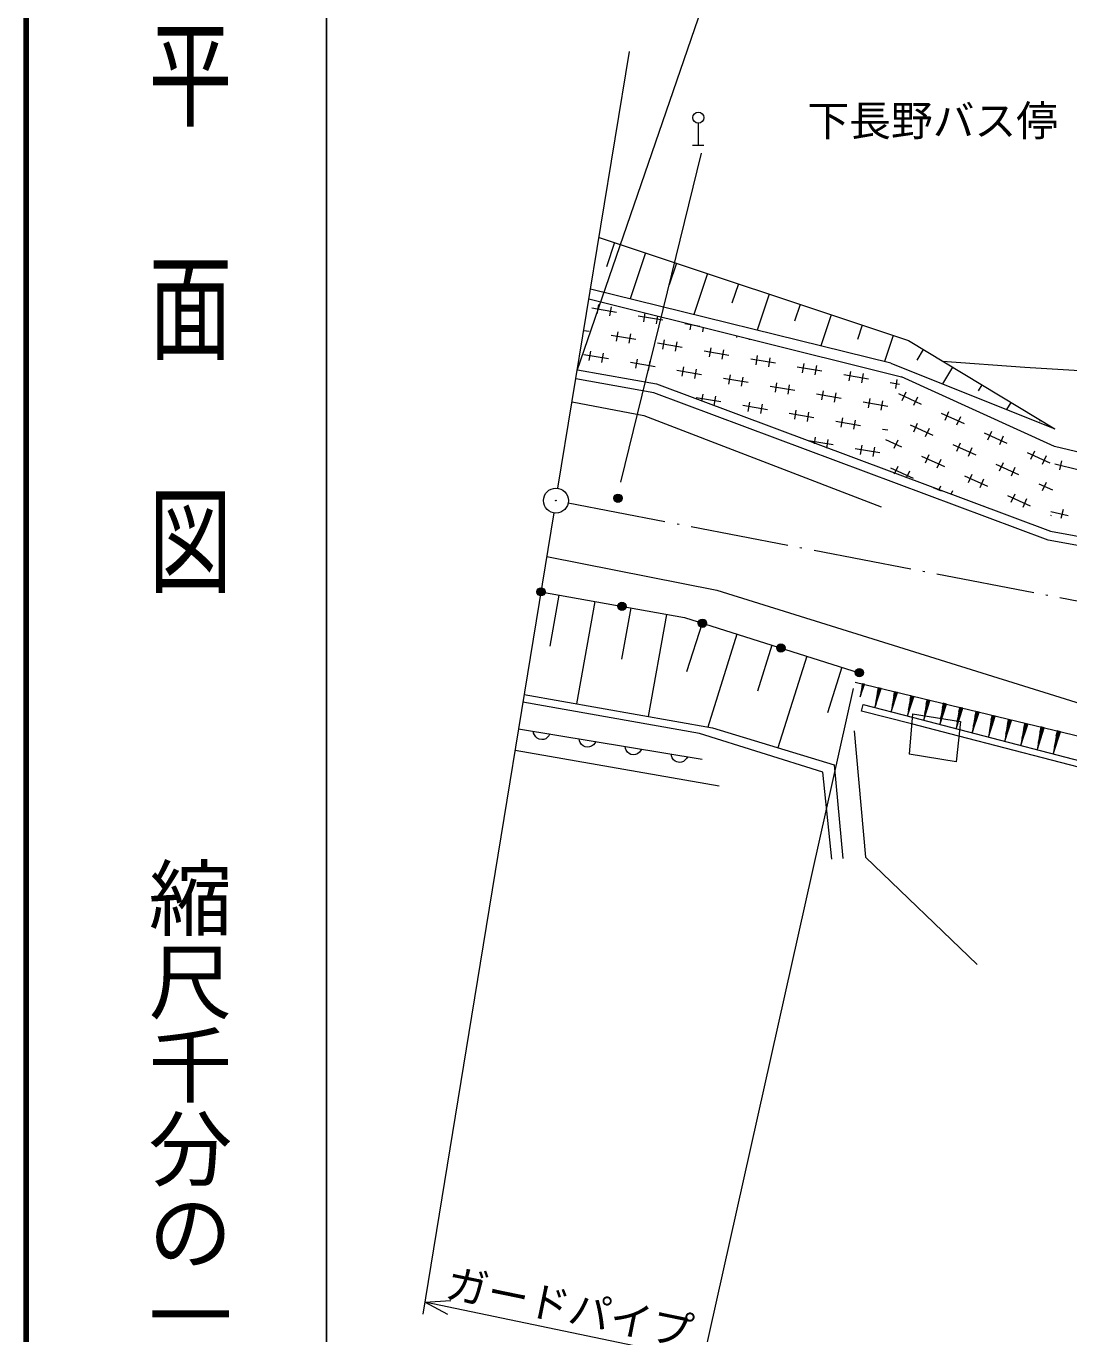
# Model space of a CAD drawing. Units: millimetres, scale not verified. Extents: x 17059 to 657059, y -104400 to 255600.
# Drawn here: x 17059 to 79528, y 137983 to 216344 of the extents above; entities that cross this region are included whole.
import ezdxf
from ezdxf.enums import TextEntityAlignment as Align

# ---------------------------------------------------------------- set-up
doc = ezdxf.new("R2010")
doc.units = ezdxf.units.MM
doc.header["$LTSCALE"] = 1000
doc.linetypes.add('USER1', pattern=[7.5, 5.901639, -0.737705, 0.122951, -0.737705])
for name, color, linetype, lineweight in [('M-TTL', 2, 'Continuous', 140), ('M-TTL-BAND', 7, 'Continuous', 25), ('S-BGD', 1, 'Continuous', 13), ('S-BGD-HTXT', 6, 'Continuous', 13), ('S-BMK', 3, 'USER1', 13)]:
    doc.layers.add(name, color=color, linetype=linetype, lineweight=lineweight)
doc.styles.add('@ＭＳ ゴシック', font='')
doc.styles.add('ＭＳ ゴシック', font='')
doc.styles.get('@ＭＳ ゴシック').set_extended_font_data('@MS Gothic')
doc.styles.get('ＭＳ ゴシック').set_extended_font_data('MS Gothic')

# ---------------------------------------------------------------- blocks, each defined once
blk = doc.blocks.new('BUHIN1')
at = {"layer": 'S-BMK', "linetype": 'Continuous'}
for radius in [746, 22.5]:
    blk.add_circle((0, 0), radius, dxfattribs=at)
blk = doc.blocks.new('BUHIN41')
at = {"layer": 'S-BGD'}
for centre, radius in [((0, 0), 250), ((0, 0), 219), ((0, 0), 188), ((0, 0), 156), ((0, 0), 125), ((0, 0), 93.8), ((0, -1), 62.5), ((0, 0), 31.2)]:
    blk.add_circle(centre, radius, dxfattribs=at)
blk = doc.blocks.new('BUHIN45')
at = {"layer": 'S-BGD'}
for p, q in [((0, 1315), (0, 0)), ((-340, 0), (335, 0))]:
    blk.add_line(p, q, dxfattribs=at)
blk.add_circle((0, 1650), 335, dxfattribs=at)
blk = doc.blocks.new('BUHIN82')
at = {"layer": 'S-BGD'}
for radius in [249, 220, 191, 161, 132, 97.5, 67.5, 38.8, 7.5]:
    blk.add_circle((0, 0), radius, dxfattribs=at)
blk = doc.blocks.new('BUHIN83')
at = {"layer": 'S-BGD'}
for radius in [249, 220, 191, 161, 132, 97.5, 67.5, 38.8, 7.5]:
    blk.add_circle((0, 0), radius, dxfattribs=at)
blk = doc.blocks.new('BUHIN116')
at = {"layer": 'S-BGD'}
blk.add_lwpolyline([(493, -82), (435, -189), (360, -275), (248, -368), (130, -409), (8, -425), (-145, -399), (-255, -346), (-354, -268), (-432, -144), (-475, -38), (-493, 82)], dxfattribs=at)
blk = doc.blocks.new('BUHIN148')
at = {"layer": 'S-BGD'}
for p, q in [((136, 563), (-114, -469)), ((-73, -198), (113, 568)), ((90, 574), (-30, 81)), ((-26, -210), (160, 557)), ((11, 352), (66, 580)), ((177, 553), (58, 60)), ((148, 319), (203, 546))]:
    blk.add_line(p, q, dxfattribs=at)
blk.add_lwpolyline([(51, 605), (-141, -583), (232, 561)], close=True, dxfattribs=at)
blk = doc.blocks.new('BUHIN149')
at = {"layer": 'S-BGD'}
for p, q in [((148, 610), (-123, -509)), ((-79, -215), (123, 616)), ((97, 622), (-32, 88)), ((-28, -227), (173, 603)), ((12, 382), (72, 628)), ((192, 599), (63, 65)), ((161, 346), (220, 592))]:
    blk.add_line(p, q, dxfattribs=at)
blk.add_lwpolyline([(55, 655), (-153, -632), (251, 608)], close=True, dxfattribs=at)
blk = doc.blocks.new('BUHIN150')
at = {"layer": 'S-BGD'}
for p, q in [((159, 656), (-133, -548)), ((-85, -232), (132, 663)), ((105, 670), (-35, 95)), ((-31, -245), (186, 650)), ((13, 411), (78, 676)), ((207, 645), (67, 70)), ((173, 372), (237, 638))]:
    blk.add_line(p, q, dxfattribs=at)
blk.add_lwpolyline([(59, 706), (-165, -680), (270, 655)], close=True, dxfattribs=at)

msp = doc.modelspace()

# ---------------------------------------------------------------- linework, layer by layer
at = {"layer": 'M-TTL'}
msp.add_line((17059, 255600), (17059, -104400), dxfattribs=at)
at = {"layer": 'M-TTL-BAND'}
msp.add_line((35059, 245600), (35059, -104400), dxfattribs=at)
at = {"layer": 'S-BGD'}
for p, q in [((52685, 189027), (57515, 208729)), ((51384, 203688), (69926, 197499)), ((52311, 203378), (51827, 201926)), ((54165, 202759), (53246, 200003)), ((56020, 202140), (55584, 200837)), ((57874, 201521), (57053, 199063)), ((59728, 200903), (59342, 199747)), ((50779, 199998), (69502, 195339)), ((68867, 196143), (50876, 200589)), ((61582, 200284), (60860, 198122)), ((52425, 199195), (50946, 199446)), ((51268, 199103), (51362, 199657)), ((52101, 199531), (52007, 198977)), ((54056, 198628), (54146, 199160)), ((63436, 199665), (63100, 198658)), ((65290, 199046), (64668, 197181)), ((55213, 198720), (53734, 198972)), ((54876, 198978), (54795, 198502)), ((57427, 198344), (56522, 198497)), ((56844, 198154), (56899, 198475)), ((57629, 198293), (57584, 198028)), ((67144, 198427), (66858, 197569)), ((50793, 198038), (50462, 198094)), ((53581, 197563), (52103, 197815)), ((52425, 197471), (52519, 198026)), ((53258, 197900), (53164, 197345)), ((55213, 196997), (55307, 197551)), ((59633, 197679), (59652, 197790)), ((60381, 197608), (60372, 197553)), ((68998, 197808), (68475, 196240)), ((69926, 197499), (78692, 192205)), ((50793, 196314), (50888, 196869)), ((51627, 196743), (51533, 196188)), ((56370, 197089), (54891, 197341)), ((56047, 197425), (55952, 196871)), ((59158, 196614), (57679, 196866)), ((58001, 196522), (58096, 197077)), ((58835, 196951), (58741, 196396)), ((70802, 196969), (70413, 196324)), ((51950, 196406), (50471, 196658)), ((54738, 195932), (53260, 196184)), ((53582, 195840), (53676, 196394)), ((54415, 196268), (54321, 195714)), ((56370, 195365), (56464, 195920)), ((61946, 196140), (60468, 196392)), ((60790, 196048), (60884, 196602)), ((61623, 196476), (61529, 195922)), ((64735, 195666), (63256, 195917)), ((63578, 195573), (63672, 196128)), ((64412, 196002), (64317, 195448)), ((68867, 196143), (78692, 192205)), ((72556, 195910), (71950, 194907)), ((54671, 194372), (49994, 195212)), ((50091, 195753), (54817, 194904)), ((57527, 195458), (56048, 195709)), ((57204, 195794), (57109, 195239)), ((60315, 194983), (58836, 195235)), ((59158, 194891), (59253, 195445)), ((59992, 195320), (59898, 194765)), ((67523, 195191), (66044, 195443)), ((66366, 195099), (66461, 195653)), ((67200, 195528), (67106, 194973)), ((69155, 194624), (69249, 195179)), ((78675, 191146), (69502, 195339)), ((78284, 185549), (54671, 194372)), ((54817, 194904), (78430, 186082)), ((55572, 194637), (55569, 194620)), ((63103, 194509), (61625, 194760)), ((61947, 194416), (62041, 194971)), ((62780, 194845), (62686, 194291)), ((64735, 193942), (64829, 194496)), ((65569, 194371), (65474, 193816)), ((69383, 194875), (68833, 194968)), ((69539, 193917), (69773, 194429)), ((74309, 194852), (74093, 194493)), ((49768, 193833), (54071, 193011)), ((58684, 193826), (57205, 194078)), ((57550, 193870), (57621, 194288)), ((58361, 194163), (58266, 193608)), ((61472, 193352), (59993, 193603)), ((60315, 193259), (60410, 193814)), ((61149, 193688), (61055, 193134)), ((65892, 194034), (64413, 194286)), ((68680, 193560), (67201, 193811)), ((67523, 193467), (67618, 194022)), ((68357, 193896), (68263, 193342)), ((69314, 194325), (70678, 193702)), ((70455, 194117), (70221, 193605)), ((76062, 193793), (75803, 193363)), ((54071, 193011), (68276, 187544)), ((64260, 192877), (62782, 193129)), ((63104, 192785), (63198, 193339)), ((63937, 193214), (63843, 192659)), ((65892, 192311), (65986, 192865)), ((71886, 193149), (73250, 192526)), ((72112, 192741), (72346, 193253)), ((73028, 192941), (72794, 192429)), ((67049, 192403), (65570, 192654)), ((66726, 192739), (66631, 192185)), ((68680, 192125), (68358, 192180)), ((70012, 192451), (71376, 191828)), ((70238, 192043), (70471, 192554)), ((71154, 192243), (70920, 191731)), ((74684, 191565), (74918, 192077)), ((77816, 192734), (77772, 192662)), ((65417, 191246), (63939, 191497)), ((64289, 191319), (64355, 191708)), ((65094, 191582), (65003, 191049)), ((67049, 190679), (67143, 191234)), ((68538, 191570), (69502, 191129)), ((69279, 191544), (69046, 191033)), ((72584, 191275), (73949, 190652)), ((72810, 190867), (73044, 191379)), ((74459, 191974), (75823, 191350)), ((75600, 191765), (75366, 191253)), ((68206, 190771), (66727, 191023)), ((67883, 191108), (67788, 190553)), ((70710, 190577), (72074, 189953)), ((70936, 190169), (71170, 190680)), ((73726, 191067), (73492, 190555)), ((77031, 190798), (78395, 190174)), ((77257, 190389), (77490, 190901)), ((78173, 190589), (77939, 190078)), ((99597, 186139), (78675, 191146)), ((68836, 189879), (70200, 189255)), ((69083, 189516), (69296, 189982)), ((69978, 189670), (69789, 189256)), ((71852, 190368), (71618, 189857)), ((75157, 190099), (76521, 189476)), ((75383, 189691), (75616, 190203)), ((76298, 189891), (76065, 189379)), ((78685, 190115), (80144, 189766)), ((78985, 189758), (79116, 190305)), ((73283, 189401), (74647, 188778)), ((73508, 188993), (73742, 189504)), ((74424, 189193), (74190, 188681)), ((77729, 188924), (78549, 188549)), ((77955, 188515), (78189, 189027)), ((71409, 188703), (71871, 188492)), ((71745, 188538), (71868, 188806)), ((72550, 188494), (72451, 188278)), ((75855, 188225), (77219, 187602)), ((76081, 187817), (76315, 188329)), ((74408, 187559), (74441, 187630)), ((75123, 187319), (75114, 187300)), ((76997, 188017), (76763, 187505)), ((79187, 187380), (79057, 186833)), ((78428, 187049), (78476, 187027)), ((78447, 187264), (79486, 187015)), ((78430, 186082), (99114, 182309)), ((99131, 181747), (78284, 185549)), ((48251, 184571), (58435, 182554)), ((48979, 182254), (48429, 179185)), ((51130, 181868), (50030, 175735)), ((58435, 182554), (81156, 175448)), ((53280, 181483), (52730, 178419)), ((55430, 181097), (54332, 174975)), ((57552, 180574), (56631, 177653)), ((59647, 179913), (57890, 174346)), ((61741, 179253), (60871, 176497)), ((63835, 178592), (62103, 173104)), ((65929, 177931), (65067, 175198)), ((80386, 173713), (66731, 177023)), ((67221, 176914), (67054, 176226)), ((67082, 176406), (67206, 176918)), ((67190, 176921), (67110, 176593)), ((67113, 176399), (67237, 176910)), ((67138, 176773), (67174, 176925)), ((67248, 176907), (67169, 176579)), ((67229, 176751), (67266, 176903)), ((57396, 173955), (46824, 175836)), ((46898, 176289), (58179, 174295)), ((67116, 175305), (67216, 175692)), ((67216, 175692), (70135, 174934)), ((70103, 174530), (67116, 175305)), ((70152, 175145), (69957, 172711)), ((70135, 174934), (72982, 174195)), ((70152, 175145), (73031, 174672)), ((46564, 174244), (57566, 172422)), ((58179, 174295), (65469, 172081)), ((66661, 174125), (67341, 166540)), ((72940, 173793), (70103, 174530)), ((73031, 174672), (72781, 172252)), ((72982, 174195), (81350, 172023)), ((64787, 171639), (57396, 173955)), ((81264, 171632), (72940, 173793)), ((46354, 172956), (58588, 170821)), ((72781, 172252), (69957, 172711)), ((65332, 166427), (64787, 171639)), ((65469, 172081), (65979, 166461)), ((67341, 166540), (74042, 160111))]:
    msp.add_line(p, q, dxfattribs=at)
for points in [[(71959, 196270), (76882, 195915), (81824, 195619), (82669, 195647), (83514, 195736), (84178, 195863), (84827, 196049), (85483, 196289), (86132, 196553)], [(47904, 182447), (56505, 180904), (66976, 177601)]]:
    msp.add_lwpolyline(points, dxfattribs=at)
msp.add_lwpolyline([(67164, 176942), (67036, 176150), (67285, 176913)], close=True, dxfattribs=at)
at = {"layer": 'S-BGD-HTXT'}
for p, q in [((50064, 195713), (58213, 219384)), ((48919, 188653), (53212, 214832)), ((48676, 187173), (43749, 157011)), ((66599, 176655), (57459, 135740)), ((43749, 157011), (40832, 139153)), ((57609, 136415), (40950, 139875))]:
    msp.add_line(p, q, dxfattribs=at)
msp.add_lwpolyline([(42328, 139142), (40950, 139875), (42506, 139982)], dxfattribs=at)
at = {"layer": 'S-BMK'}
msp.add_line((49534, 187772), (145328, 169331), dxfattribs=at)

# ---------------------------------------------------------------- block references
for name, p in [('BUHIN45', (57329, 209212)), ('BUHIN1', (48797, 187913)), ('BUHIN41', (52516, 188057)), ('BUHIN82', (47904, 182447)), ('BUHIN82', (52756, 181577)), ('BUHIN83', (57574, 180567)), ('BUHIN83', (62275, 179084)), ('BUHIN83', (66976, 177601)), ('BUHIN148', (68054, 176090)), ('BUHIN148', (69027, 175845)), ('BUHIN148', (70001, 175601)), ('BUHIN148', (70974, 175357)), ('BUHIN149', (71948, 175112)), ('BUHIN149', (72921, 174868)), ('BUHIN149', (73895, 174624)), ('BUHIN149', (74868, 174379)), ('BUHIN149', (75842, 174135)), ('BUHIN116', (47939, 174016)), ('BUHIN149', (76815, 173891)), ('BUHIN150', (77789, 173646)), ('BUHIN150', (78762, 173402)), ('BUHIN116', (50690, 173561)), ('BUHIN116', (53440, 173105)), ('BUHIN116', (56191, 172650))]:
    msp.add_blockref(name, p)

# ---------------------------------------------------------------- texts
at = {"layer": 'M-TTL-BAND', "style": '@ＭＳ ゴシック', "width": 1.4}
msp.add_text('平  面  図', height=3666, rotation=270, dxfattribs=at).set_placement((26836, 182075), align=Align.MIDDLE_RIGHT)
at = {"layer": 'M-TTL-BAND', "style": '@ＭＳ ゴシック'}
msp.add_text('縮尺千分の一', height=3666, rotation=270, dxfattribs=at).set_placement((26836, 136631), align=Align.MIDDLE_RIGHT)
at = {"layer": 'S-BGD', "style": 'ＭＳ ゴシック'}
msp.add_text('下長野バス停', height=1833, dxfattribs=at).set_placement((63871, 209215), align=Align.BOTTOM_LEFT)
at = {"layer": 'S-BGD-HTXT', "style": 'ＭＳ ゴシック'}
msp.add_text('ガードパイプ', height=1833, rotation=348.4, dxfattribs=at).set_placement((41979, 139641), align=Align.BOTTOM_LEFT)

doc.saveas('drawing.dxf')
